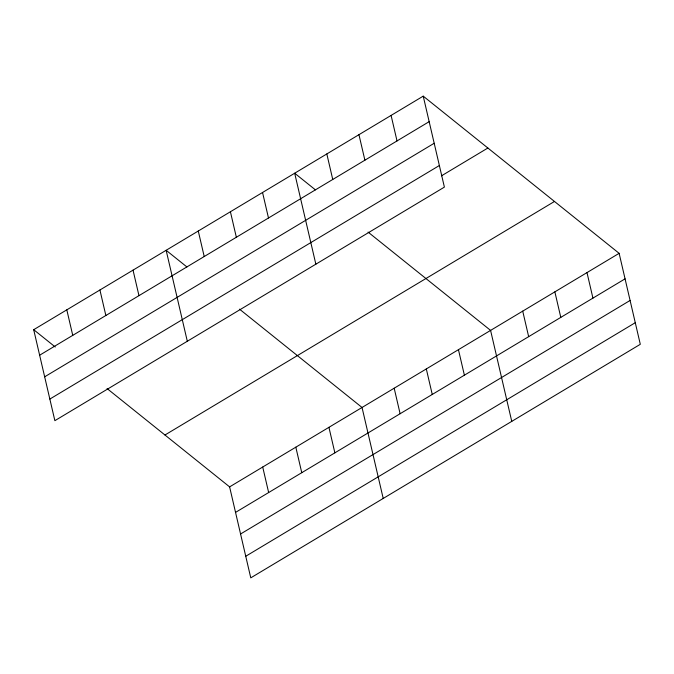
<?xml version="1.0" encoding="UTF-8"?>
<svg xmlns="http://www.w3.org/2000/svg" width="674" height="674" viewBox="0 0 674 674"><rect width="100%" height="100%" fill="white"/><g stroke="black" fill="none" stroke-linecap="round" stroke-linejoin="round"><path stroke-width="1.01" d="M423.23 96.146L444.393 187.119L54.872 420.669L33.7 329.696L423.23 96.146L619.128 253.331L640.3 344.304L250.77 577.854L229.607 486.881L107.073 388.561M39.64 355.206L429.161 121.665M44.661 376.808L434.191 143.267M49.842 399.067L439.372 165.518M441.453 175.847L487.875 148.019M164.953 435.008L554.483 201.459M229.607 486.881L619.128 253.331M235.538 512.4L625.068 278.851M240.567 533.993L630.097 300.452M245.749 556.252L635.27 322.703M315.432 189.866L294.681 173.218L315.853 264.191M368.055 232.083L490.588 330.403L511.76 421.376M186.892 266.938L166.141 250.29L187.313 341.263M239.506 309.155L362.039 407.475L383.211 498.448M33.7 329.696L55.251 346.984M586.995 272.599L592.935 298.119M554.862 291.867L560.793 317.387M522.721 311.135L528.66 336.655M458.446 349.671L464.386 375.191M391.089 115.414L397.028 140.933M426.313 368.939L432.253 394.459M358.956 134.682L364.895 160.201M394.18 388.207L400.112 413.726M326.823 153.95L332.754 179.469M328.929 427.324L334.868 452.844M262.548 192.486L268.488 217.997M295.819 447.174L301.758 472.693M230.415 211.754L236.347 237.265M262.717 467.031L268.648 492.542M198.274 231.022L204.214 256.533M133.031 270.139L138.97 295.659M99.921 289.988L105.86 315.508M66.81 309.846L72.75 335.357"/></g></svg>
